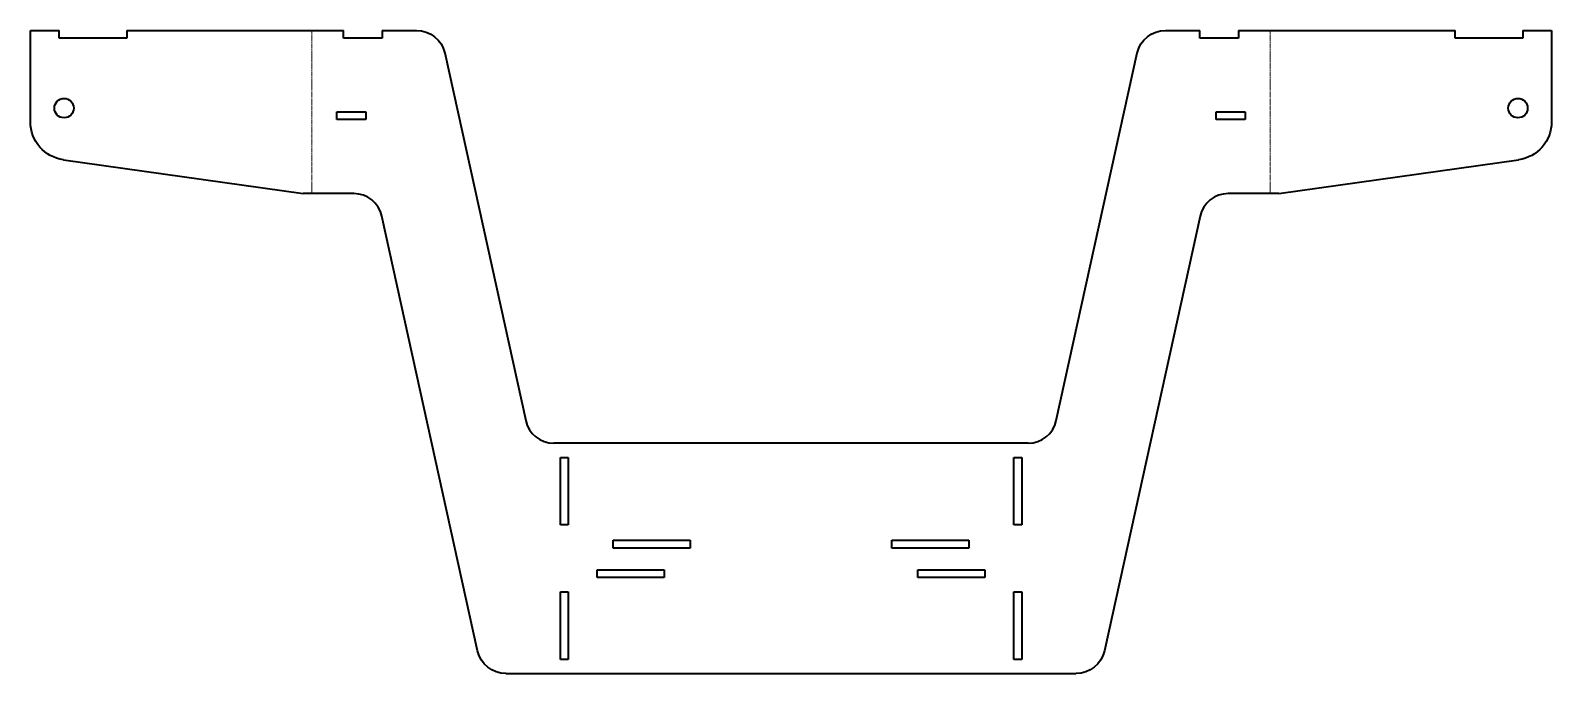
# Model space of a CAD drawing. Header units: millimetres. Extents: x 0 to 792, y 0 to 335.
import ezdxf

# ---------------------------------------------------------------- set-up
doc = ezdxf.new("R2010")
doc.units = ezdxf.units.MM
doc.linetypes.add('Chain', pattern=[13.68, 9.12, -1.14, 2.28, -1.14])
doc.layers.add('SIMUMAK Bend Centerline (ISO)', color=7, linetype='Chain', lineweight=9)
doc.layers.add('SIMUMAK Visible (ISO)', color=7, linetype='Continuous', lineweight=35)

# ---------------------------------------------------------------- blocks, each defined once
blk = doc.blocks.new('SIL-026-CCAS-01_Sheet_3_SIL-026-CCAS-01 (Desplegada)')
at = {"layer": 'SIMUMAK Bend Centerline (ISO)', "ltscale": 0.263158}
for p, q in [((-225.34, -25.69), (-225.34, 59.31)), ((273.31, -25.69), (273.31, 59.31))]:
    blk.add_line(p, q, dxfattribs=at)
at = {"layer": 'SIMUMAK Visible (ISO)'}
for p, q in [((-371.87, 11.69), (-371.87, 59.31)), ((-371.87, 59.31), (-356.97, 59.31)), ((-356.97, 55.31), (-356.97, 59.31)), ((-321.77, 59.31), (-321.77, 55.31)), ((-321.77, 59.31), (-208.92, 59.31)), ((-208.92, 55.31), (-208.92, 59.31)), ((-188.72, 59.31), (-170.88, 59.31)), ((-188.72, 59.31), (-188.72, 55.31)), ((218.84, 59.31), (236.68, 59.31)), ((236.68, 55.31), (236.68, 59.31)), ((256.88, 59.31), (369.73, 59.31)), ((256.88, 59.31), (256.88, 55.31)), ((369.73, 55.31), (369.73, 59.31)), ((404.93, 59.31), (419.83, 59.31)), ((404.93, 59.31), (404.93, 55.31)), ((419.83, 59.31), (419.83, 11.69)), ((-321.77, 55.31), (-356.97, 55.31)), ((-188.72, 55.31), (-208.92, 55.31)), ((-156.23, 47.54), (-114.11, -143.91)), ((162.07, -143.91), (204.19, 47.54)), ((256.88, 55.31), (236.68, 55.31)), ((404.93, 55.31), (369.73, 55.31)), ((-212.36, 16.93), (-197.26, 16.93)), ((-212.36, 12.83), (-212.36, 16.93)), ((-197.26, 16.93), (-197.26, 12.83)), ((245.32, 16.93), (260.32, 16.93)), ((245.32, 12.83), (245.32, 16.93)), ((260.32, 16.93), (260.32, 12.83)), ((-197.26, 12.83), (-212.36, 12.83)), ((260.32, 12.83), (245.32, 12.83)), ((-354.65, -8.11), (-229.87, -25.69)), ((277.83, -25.69), (402.62, -8.11)), ((-203.58, -25.69), (-229.87, -25.69)), ((277.83, -25.69), (251.54, -25.69)), ((-139.11, -263.91), (-188.93, -37.46)), ((236.89, -37.46), (187.07, -263.91)), ((147.42, -155.69), (-99.46, -155.69)), ((-96.07, -163.09), (-91.97, -163.09)), ((-96.07, -198.29), (-96.07, -163.09)), ((-91.97, -163.09), (-91.97, -198.29)), ((139.93, -163.09), (144.03, -163.09)), ((139.93, -198.29), (139.93, -163.09)), ((144.03, -163.09), (144.03, -198.29)), ((-91.97, -198.29), (-96.07, -198.29)), ((144.03, -198.29), (139.93, -198.29)), ((-68.62, -206.24), (-28.42, -206.24)), ((-68.62, -210.34), (-68.62, -206.24)), ((-28.42, -210.34), (-68.62, -210.34)), ((-28.42, -206.24), (-28.42, -210.34)), ((76.38, -206.24), (116.58, -206.24)), ((76.38, -210.34), (76.38, -206.24)), ((116.58, -210.34), (76.38, -210.34)), ((116.58, -206.24), (116.58, -210.34)), ((-76.97, -221.59), (-41.97, -221.59)), ((-76.97, -225.69), (-76.97, -221.59)), ((-41.97, -221.59), (-41.97, -225.69)), ((89.93, -221.59), (124.93, -221.59)), ((89.93, -225.69), (89.93, -221.59)), ((124.93, -221.59), (124.93, -225.69)), ((-41.97, -225.69), (-76.97, -225.69)), ((124.93, -225.69), (89.93, -225.69)), ((-96.07, -233.09), (-91.97, -233.09)), ((-96.07, -268.29), (-96.07, -233.09)), ((-91.97, -233.09), (-91.97, -268.29)), ((139.93, -233.09), (144.03, -233.09)), ((139.93, -268.29), (139.93, -233.09)), ((144.03, -233.09), (144.03, -268.29)), ((-91.97, -268.29), (-96.07, -268.29)), ((144.03, -268.29), (139.93, -268.29)), ((-124.46, -275.69), (172.42, -275.69))]:
    blk.add_line(p, q, dxfattribs=at)
for centre in [(-354.37, 18.81), (402.33, 18.81)]:
    blk.add_circle(centre, 5.05, dxfattribs=at)
at = {"layer": 'SIMUMAK Visible (ISO)', "extrusion": (0, 0, -1)}
for centre, radius, start, end in [((170.88, 44.31), 15, 90, 167.59258), ((-218.84, 44.31), 15, 12.40742, 90), ((351.87, 11.69), 20, 278.01709, 360), ((-399.83, 11.69), 20, 180, 261.98291), ((124.46, -260.69), 15, 270, 347.59258), ((-172.42, -260.69), 15, 192.40742, 270)]:
    blk.add_arc(centre, radius, start, end, dxfattribs=at)
at = {"layer": 'SIMUMAK Visible (ISO)'}
for centre, start, end in [((-203.58, -40.69), 12.40742, 90), ((251.54, -40.69), 90, 167.59258), ((-99.46, -140.69), 192.40742, 270), ((147.42, -140.69), 270, 347.59258)]:
    blk.add_arc(centre, 15, start, end, dxfattribs=at)

msp = doc.modelspace()

# ---------------------------------------------------------------- block references
msp.add_blockref('SIL-026-CCAS-01_Sheet_3_SIL-026-CCAS-01 (Desplegada)', (371.87, 275.69))

doc.saveas('drawing.dxf')
